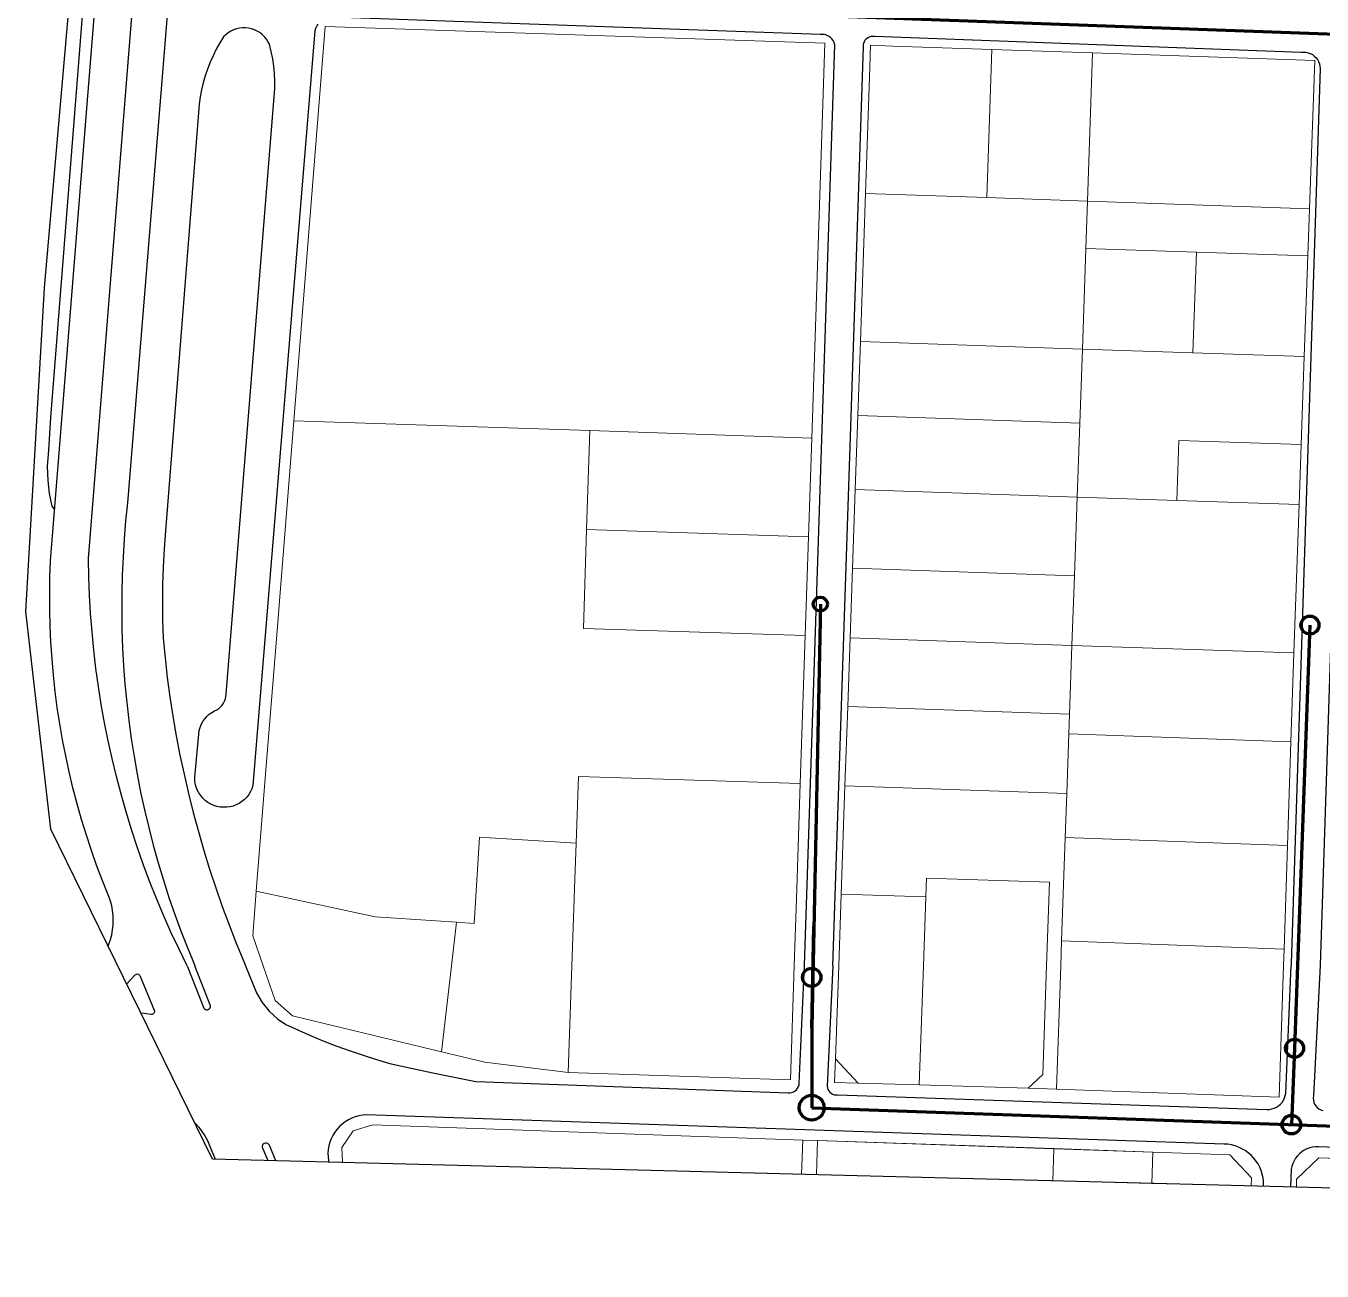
# Model space of a CAD drawing. Header units: inches. Extents: x -47590 to -46630, y -3759365 to -3758308.
# Drawn here: x -47590.4 to -47314.9, y -3759365.1 to -3759100.4 of the extents above; entities that cross this region are included whole.
import ezdxf

# ---------------------------------------------------------------- set-up
doc = ezdxf.new("R2010")
doc.units = ezdxf.units.IN
doc.header["$MEASUREMENT"] = 0
doc.layers.add('Area_Of_Interest', color=7, linetype='Continuous', true_color=0xf6210e)
doc.layers.add('curb_lines', color=7, linetype='Continuous', lineweight=30, true_color=0x0b8700)
doc.layers.add('Land_Parcels_Zoning', color=7, linetype='Continuous', lineweight=9, true_color=0xffffff)

msp = doc.modelspace()

# ---------------------------------------------------------------- linework, layer by layer
at = {"layer": 'Area_Of_Interest'}
msp.add_lwpolyline([(-46738.77, -3758972.33), (-46681.51, -3759081.97), (-46629.91, -3759365.08), (-47550.67, -3759341.26), (-47585.06, -3759271.15), (-47590.35, -3759224.85), (-47586.39, -3759156.05), (-47540.08, -3758625.56), (-47501.72, -3758466.81), (-47471.29, -3758308.06), (-47381.33, -3758329.23), (-46885.24, -3758764.47), (-46789.99, -3758874.27), (-46738.77, -3758972.33)], dxfattribs=at)
at = {"layer": 'curb_lines'}
for points in [[(-47584.23, -3759203.19), (-47584.81, -3759202.49), (-47585.32, -3759199.8), (-47585.6, -3759197.05), (-47585.79, -3759194.07), (-47585.5, -3759190.57), (-47585.03, -3759183.66), (-47577.5, -3759087.45)], [(-47584.23, -3759203.19), (-47584.81, -3759202.49), (-47585.32, -3759199.8), (-47585.6, -3759197.05), (-47585.79, -3759194.07), (-47585.5, -3759190.57), (-47585.03, -3759183.66), (-47577.5, -3759087.45)], [(-47572.88, -3759295.98), (-47572.7, -3759295.56), (-47572.37, -3759294.59), (-47572.11, -3759293.59), (-47571.92, -3759292.57), (-47571.81, -3759291.55), (-47571.78, -3759290.52), (-47571.82, -3759289.48), (-47571.94, -3759288.46), (-47572.13, -3759287.44), (-47572.4, -3759286.45), (-47572.74, -3759285.47), (-47574.03, -3759282.24), (-47575.26, -3759278.99), (-47576.42, -3759275.71), (-47577.5, -3759272.41), (-47578.52, -3759269.08), (-47579.47, -3759265.73), (-47580.35, -3759262.37), (-47581.16, -3759258.98), (-47581.89, -3759255.58), (-47582.56, -3759252.17), (-47583.15, -3759248.74), (-47583.68, -3759245.3), (-47584.13, -3759241.85), (-47584.5, -3759238.4), (-47584.81, -3759234.93), (-47585.04, -3759231.46), (-47585.2, -3759227.99), (-47585.29, -3759224.51), (-47585.3, -3759221.03), (-47585.24, -3759217.55), (-47585.11, -3759214.08), (-47575.48, -3759094.09)], [(-47572.88, -3759295.98), (-47572.7, -3759295.56), (-47572.37, -3759294.59), (-47572.11, -3759293.59), (-47571.92, -3759292.57), (-47571.81, -3759291.55), (-47571.78, -3759290.52), (-47571.82, -3759289.48), (-47571.94, -3759288.46), (-47572.13, -3759287.44), (-47572.4, -3759286.45), (-47572.74, -3759285.47), (-47574.03, -3759282.24), (-47575.26, -3759278.99), (-47576.42, -3759275.71), (-47577.5, -3759272.41), (-47578.52, -3759269.08), (-47579.47, -3759265.73), (-47580.35, -3759262.37), (-47581.16, -3759258.98), (-47581.89, -3759255.58), (-47582.56, -3759252.17), (-47583.15, -3759248.74), (-47583.68, -3759245.3), (-47584.13, -3759241.85), (-47584.5, -3759238.4), (-47584.81, -3759234.93), (-47585.04, -3759231.46), (-47585.2, -3759227.99), (-47585.29, -3759224.51), (-47585.3, -3759221.03), (-47585.24, -3759217.55), (-47585.11, -3759214.08), (-47575.48, -3759094.09)], [(-47556.1, -3759300.16), (-47556.15, -3759300.03), (-47557.87, -3759296.54), (-47559.53, -3759293.01), (-47561.11, -3759289.44), (-47562.62, -3759285.85), (-47564.06, -3759282.22), (-47565.42, -3759278.57), (-47566.72, -3759274.89), (-47567.93, -3759271.18), (-47569.08, -3759267.46), (-47570.14, -3759263.71), (-47571.14, -3759259.93), (-47572.05, -3759256.14), (-47572.89, -3759252.34), (-47573.65, -3759248.51), (-47574.34, -3759244.67), (-47574.95, -3759240.82), (-47575.48, -3759236.96), (-47575.93, -3759233.08), (-47576.31, -3759229.2), (-47576.6, -3759225.31), (-47576.82, -3759221.42), (-47576.96, -3759217.52), (-47577.03, -3759213.62), (-47567.59, -3759094.76)], [(-47556.1, -3759300.16), (-47556.15, -3759300.03), (-47557.87, -3759296.54), (-47559.53, -3759293.01), (-47561.11, -3759289.44), (-47562.62, -3759285.85), (-47564.06, -3759282.22), (-47565.42, -3759278.57), (-47566.72, -3759274.89), (-47567.93, -3759271.18), (-47569.08, -3759267.46), (-47570.14, -3759263.71), (-47571.14, -3759259.93), (-47572.05, -3759256.14), (-47572.89, -3759252.34), (-47573.65, -3759248.51), (-47574.34, -3759244.67), (-47574.95, -3759240.82), (-47575.48, -3759236.96), (-47575.93, -3759233.08), (-47576.31, -3759229.2), (-47576.6, -3759225.31), (-47576.82, -3759221.42), (-47576.96, -3759217.52), (-47577.03, -3759213.62), (-47567.59, -3759094.76)], [(-47560.14, -3759095.49), (-47568.76, -3759201.76), (-47569.16, -3759205.61), (-47569.48, -3759209.46), (-47569.72, -3759213.31), (-47569.89, -3759217.17), (-47569.98, -3759221.04), (-47570, -3759224.9), (-47569.94, -3759228.77), (-47569.8, -3759232.63), (-47569.59, -3759236.49), (-47569.3, -3759240.34), (-47568.93, -3759244.19), (-47568.49, -3759248.03), (-47567.97, -3759251.86), (-47567.38, -3759255.67), (-47566.71, -3759259.48), (-47565.97, -3759263.27), (-47565.15, -3759267.05), (-47564.26, -3759270.81), (-47563.3, -3759274.55), (-47562.26, -3759278.27), (-47561.14, -3759281.97), (-47559.96, -3759285.65), (-47558.7, -3759289.3), (-47557.37, -3759292.93), (-47555.97, -3759296.53), (-47554.49, -3759300.12)], [(-47560.14, -3759095.49), (-47568.76, -3759201.76), (-47569.16, -3759205.61), (-47569.48, -3759209.46), (-47569.72, -3759213.31), (-47569.89, -3759217.17), (-47569.98, -3759221.04), (-47570, -3759224.9), (-47569.94, -3759228.77), (-47569.8, -3759232.63), (-47569.59, -3759236.49), (-47569.3, -3759240.34), (-47568.93, -3759244.19), (-47568.49, -3759248.03), (-47567.97, -3759251.86), (-47567.38, -3759255.67), (-47566.71, -3759259.48), (-47565.97, -3759263.27), (-47565.15, -3759267.05), (-47564.26, -3759270.81), (-47563.3, -3759274.55), (-47562.26, -3759278.27), (-47561.14, -3759281.97), (-47559.96, -3759285.65), (-47558.7, -3759289.3), (-47557.37, -3759292.93), (-47555.97, -3759296.53), (-47554.49, -3759300.12)], [(-47424.93, -3759300.1), (-47418.44, -3759104.39), (-47418.58, -3759103.95), (-47418.79, -3759103.53), (-47419.07, -3759103.16), (-47419.4, -3759102.84), (-47419.78, -3759102.57), (-47420.21, -3759102.37), (-47420.65, -3759102.25), (-47421.12, -3759102.2), (-47421.58, -3759102.23), (-47525.1, -3759098.51)], [(-47424.93, -3759300.1), (-47418.44, -3759104.39), (-47418.58, -3759103.95), (-47418.79, -3759103.53), (-47419.07, -3759103.16), (-47419.4, -3759102.84), (-47419.78, -3759102.57), (-47420.21, -3759102.37), (-47420.65, -3759102.25), (-47421.12, -3759102.2), (-47421.58, -3759102.23), (-47525.1, -3759098.51)], [(-47528.29, -3759100.06), (-47528.57, -3759100.5), (-47528.79, -3759100.98), (-47528.94, -3759101.48), (-47542.1, -3759261.87), (-47542.33, -3759262.54), (-47542.62, -3759263.17), (-47542.99, -3759263.77), (-47543.41, -3759264.33), (-47543.9, -3759264.83), (-47544.44, -3759265.28), (-47545.03, -3759265.66), (-47545.65, -3759265.98), (-47546.31, -3759266.22), (-47546.99, -3759266.39), (-47547.69, -3759266.49), (-47548.39, -3759266.5), (-47549.09, -3759266.44), (-47549.77, -3759266.31), (-47550.44, -3759266.09), (-47551.08, -3759265.81), (-47551.68, -3759265.45), (-47552.25, -3759265.03), (-47552.76, -3759264.55), (-47553.21, -3759264.02), (-47553.6, -3759263.43), (-47553.93, -3759262.81), (-47554.18, -3759262.16), (-47554.36, -3759261.48), (-47554.47, -3759260.79), (-47554.49, -3759260.09), (-47553.53, -3759250.18), (-47553.34, -3759249.52), (-47553.08, -3759248.88), (-47552.76, -3759248.28), (-47552.36, -3759247.71), (-47551.91, -3759247.19), (-47551.41, -3759246.72), (-47550.86, -3759246.31), (-47550.26, -3759245.97), (-47549.8, -3759245.75), (-47549.37, -3759245.48), (-47548.98, -3759245.16), (-47548.64, -3759244.78), (-47548.35, -3759244.37), (-47548.12, -3759243.91), (-47547.95, -3759243.44), (-47547.84, -3759242.94), (-47547.8, -3759242.43), (-47537.43, -3759113.71), (-47537.44, -3759112.13), (-47537.52, -3759110.55), (-47537.68, -3759108.97), (-47537.91, -3759107.4), (-47538.23, -3759105.85), (-47538.61, -3759104.31), (-47538.91, -3759103.73), (-47539.26, -3759103.19), (-47539.67, -3759102.69), (-47540.14, -3759102.23), (-47540.65, -3759101.83), (-47541.21, -3759101.49), (-47541.8, -3759101.22), (-47542.41, -3759101.01), (-47543.05, -3759100.87), (-47543.7, -3759100.8), (-47544.35, -3759100.8), (-47544.99, -3759100.87), (-47545.63, -3759101.02), (-47546.24, -3759101.23), (-47546.83, -3759101.52), (-47547.38, -3759101.86), (-47547.89, -3759102.27), (-47548.35, -3759102.72), (-47549.16, -3759104.03), (-47549.9, -3759105.36), (-47550.59, -3759106.73), (-47551.21, -3759108.13), (-47551.76, -3759109.56), (-47552.25, -3759111.01), (-47552.67, -3759112.49), (-47553.03, -3759113.98), (-47553.32, -3759115.48), (-47553.53, -3759117), (-47560.7, -3759207.76), (-47560.98, -3759211.55), (-47561.18, -3759215.35), (-47561.31, -3759219.15), (-47561.35, -3759222.95), (-47561.32, -3759226.75), (-47561.2, -3759230.55), (-47560.79, -3759234.72), (-47560.31, -3759238.87), (-47559.75, -3759243.02), (-47559.12, -3759247.15), (-47558.41, -3759251.27), (-47557.62, -3759255.38), (-47556.75, -3759259.48), (-47555.82, -3759263.55), (-47554.8, -3759267.61), (-47553.71, -3759271.65), (-47552.55, -3759275.67), (-47551.32, -3759279.66), (-47550.01, -3759283.64), (-47548.62, -3759287.59), (-47547.17, -3759291.51), (-47545.64, -3759295.4), (-47544.04, -3759299.27), (-47543.68, -3759300.16)], [(-47528.29, -3759100.06), (-47528.57, -3759100.5), (-47528.79, -3759100.98), (-47528.94, -3759101.48), (-47542.1, -3759261.87), (-47542.33, -3759262.54), (-47542.62, -3759263.17), (-47542.99, -3759263.77), (-47543.41, -3759264.33), (-47543.9, -3759264.83), (-47544.44, -3759265.28), (-47545.03, -3759265.66), (-47545.65, -3759265.98), (-47546.31, -3759266.22), (-47546.99, -3759266.39), (-47547.69, -3759266.49), (-47548.39, -3759266.5), (-47549.09, -3759266.44), (-47549.77, -3759266.31), (-47550.44, -3759266.09), (-47551.08, -3759265.81), (-47551.68, -3759265.45), (-47552.25, -3759265.03), (-47552.76, -3759264.55), (-47553.21, -3759264.02), (-47553.6, -3759263.43), (-47553.93, -3759262.81), (-47554.18, -3759262.16), (-47554.36, -3759261.48), (-47554.47, -3759260.79), (-47554.49, -3759260.09), (-47553.53, -3759250.18), (-47553.34, -3759249.52), (-47553.08, -3759248.88), (-47552.76, -3759248.28), (-47552.36, -3759247.71), (-47551.91, -3759247.19), (-47551.41, -3759246.72), (-47550.86, -3759246.31), (-47550.26, -3759245.97), (-47549.8, -3759245.75), (-47549.37, -3759245.48), (-47548.98, -3759245.16), (-47548.64, -3759244.78), (-47548.35, -3759244.37), (-47548.12, -3759243.91), (-47547.95, -3759243.44), (-47547.84, -3759242.94), (-47547.8, -3759242.43), (-47537.43, -3759113.71), (-47537.44, -3759112.13), (-47537.52, -3759110.55), (-47537.68, -3759108.97), (-47537.91, -3759107.4), (-47538.23, -3759105.85), (-47538.61, -3759104.31), (-47538.91, -3759103.73), (-47539.26, -3759103.19), (-47539.67, -3759102.69), (-47540.14, -3759102.23), (-47540.65, -3759101.83), (-47541.21, -3759101.49), (-47541.8, -3759101.22), (-47542.41, -3759101.01), (-47543.05, -3759100.87), (-47543.7, -3759100.8), (-47544.35, -3759100.8), (-47544.99, -3759100.87), (-47545.63, -3759101.02), (-47546.24, -3759101.23), (-47546.83, -3759101.52), (-47547.38, -3759101.86), (-47547.89, -3759102.27), (-47548.35, -3759102.72), (-47549.16, -3759104.03), (-47549.9, -3759105.36), (-47550.59, -3759106.73), (-47551.21, -3759108.13), (-47551.76, -3759109.56), (-47552.25, -3759111.01), (-47552.67, -3759112.49), (-47553.03, -3759113.98), (-47553.32, -3759115.48), (-47553.53, -3759117), (-47560.7, -3759207.76), (-47560.98, -3759211.55), (-47561.18, -3759215.35), (-47561.31, -3759219.15), (-47561.35, -3759222.95), (-47561.32, -3759226.75), (-47561.2, -3759230.55), (-47560.79, -3759234.72), (-47560.31, -3759238.87), (-47559.75, -3759243.02), (-47559.12, -3759247.15), (-47558.41, -3759251.27), (-47557.62, -3759255.38), (-47556.75, -3759259.48), (-47555.82, -3759263.55), (-47554.8, -3759267.61), (-47553.71, -3759271.65), (-47552.55, -3759275.67), (-47551.32, -3759279.66), (-47550.01, -3759283.64), (-47548.62, -3759287.59), (-47547.17, -3759291.51), (-47545.64, -3759295.4), (-47544.04, -3759299.27), (-47543.68, -3759300.16)], [(-47418.9, -3759300.16), (-47412.36, -3759104.82), (-47412.37, -3759104.44), (-47412.31, -3759104.06), (-47412.17, -3759103.7), (-47411.97, -3759103.37), (-47411.71, -3759103.09), (-47411.4, -3759102.86), (-47411.06, -3759102.69), (-47410.68, -3759102.59), (-47410.3, -3759102.57), (-47409.92, -3759102.61), (-47319.36, -3759106), (-47318.86, -3759105.96), (-47318.36, -3759105.99), (-47317.87, -3759106.1), (-47317.4, -3759106.27), (-47316.96, -3759106.51), (-47316.55, -3759106.81), (-47316.19, -3759107.16), (-47315.89, -3759107.56), (-47315.65, -3759108), (-47315.47, -3759108.47), (-47315.36, -3759108.96), (-47315.32, -3759109.46), (-47321.47, -3759299.71), (-47321.49, -3759300.15)], [(-47418.9, -3759300.16), (-47412.36, -3759104.82), (-47412.37, -3759104.44), (-47412.31, -3759104.06), (-47412.17, -3759103.7), (-47411.97, -3759103.37), (-47411.71, -3759103.09), (-47411.4, -3759102.86), (-47411.06, -3759102.69), (-47410.68, -3759102.59), (-47410.3, -3759102.57), (-47409.92, -3759102.61), (-47319.36, -3759106), (-47318.86, -3759105.96), (-47318.36, -3759105.99), (-47317.87, -3759106.1), (-47317.4, -3759106.27), (-47316.96, -3759106.51), (-47316.55, -3759106.81), (-47316.19, -3759107.16), (-47315.89, -3759107.56), (-47315.65, -3759108), (-47315.47, -3759108.47), (-47315.36, -3759108.96), (-47315.32, -3759109.46), (-47321.47, -3759299.71), (-47321.49, -3759300.15)], [(-47309.07, -3759108.49), (-47315.3, -3759300.1)], [(-47309.07, -3759108.49), (-47315.3, -3759300.1)], [(-47556.1, -3759300.16), (-47552.56, -3759309.18), (-47552.4, -3759309.36), (-47552.21, -3759309.47), (-47551.98, -3759309.53), (-47551.75, -3759309.51), (-47551.53, -3759309.43), (-47551.35, -3759309.29), (-47551.22, -3759309.11), (-47551.14, -3759308.89), (-47551.13, -3759308.66), (-47554.47, -3759300.16)], [(-47556.1, -3759300.16), (-47552.56, -3759309.18), (-47552.4, -3759309.36), (-47552.21, -3759309.47), (-47551.98, -3759309.53), (-47551.75, -3759309.51), (-47551.53, -3759309.43), (-47551.35, -3759309.29), (-47551.22, -3759309.11), (-47551.14, -3759308.89), (-47551.13, -3759308.66), (-47554.47, -3759300.16)], [(-47543.68, -3759300.16), (-47541.33, -3759305.94), (-47540.13, -3759307.98), (-47538.65, -3759309.82), (-47536.92, -3759311.43), (-47535.15, -3759312.66), (-47532.46, -3759313.89), (-47529.75, -3759315.07), (-47527.01, -3759316.19), (-47524.25, -3759317.25), (-47521.47, -3759318.25), (-47518.67, -3759319.2), (-47515.85, -3759320.09), (-47513.01, -3759320.92), (-47508.47, -3759321.96), (-47503.91, -3759322.95), (-47499.35, -3759323.89), (-47494.77, -3759324.77), (-47428.4, -3759327.19), (-47428, -3759327.2), (-47427.62, -3759327.13), (-47427.24, -3759326.99), (-47426.9, -3759326.79), (-47426.61, -3759326.53), (-47426.36, -3759326.22), (-47426.17, -3759325.87), (-47426.05, -3759325.5), (-47426, -3759325.1), (-47424.93, -3759300.16)], [(-47543.68, -3759300.16), (-47541.33, -3759305.94), (-47540.13, -3759307.98), (-47538.65, -3759309.82), (-47536.92, -3759311.43), (-47535.15, -3759312.66), (-47532.46, -3759313.89), (-47529.75, -3759315.07), (-47527.01, -3759316.19), (-47524.25, -3759317.25), (-47521.47, -3759318.25), (-47518.67, -3759319.2), (-47515.85, -3759320.09), (-47513.01, -3759320.92), (-47508.47, -3759321.96), (-47503.91, -3759322.95), (-47499.35, -3759323.89), (-47494.77, -3759324.77), (-47428.4, -3759327.19), (-47428, -3759327.2), (-47427.62, -3759327.13), (-47427.24, -3759326.99), (-47426.9, -3759326.79), (-47426.61, -3759326.53), (-47426.36, -3759326.22), (-47426.17, -3759325.87), (-47426.05, -3759325.5), (-47426, -3759325.1), (-47424.93, -3759300.16)], [(-47418.9, -3759300.19), (-47420.07, -3759325.77), (-47420.03, -3759326.12), (-47419.91, -3759326.46), (-47419.75, -3759326.77), (-47419.52, -3759327.05), (-47419.25, -3759327.28), (-47418.95, -3759327.46), (-47418.62, -3759327.58), (-47418.27, -3759327.64), (-47417.91, -3759327.63), (-47326.66, -3759330.71), (-47326.13, -3759330.7), (-47325.6, -3759330.62), (-47325.09, -3759330.47), (-47324.61, -3759330.25), (-47324.16, -3759329.96), (-47323.75, -3759329.61), (-47323.4, -3759329.21), (-47323.11, -3759328.77), (-47322.88, -3759328.28), (-47322.73, -3759327.77), (-47322.64, -3759327.25), (-47321.49, -3759300.15)], [(-47418.9, -3759300.19), (-47420.07, -3759325.77), (-47420.03, -3759326.12), (-47419.91, -3759326.46), (-47419.75, -3759326.77), (-47419.52, -3759327.05), (-47419.25, -3759327.28), (-47418.95, -3759327.46), (-47418.62, -3759327.58), (-47418.27, -3759327.64), (-47417.91, -3759327.63), (-47326.66, -3759330.71), (-47326.13, -3759330.7), (-47325.6, -3759330.62), (-47325.09, -3759330.47), (-47324.61, -3759330.25), (-47324.16, -3759329.96), (-47323.75, -3759329.61), (-47323.4, -3759329.21), (-47323.11, -3759328.77), (-47322.88, -3759328.28), (-47322.73, -3759327.77), (-47322.64, -3759327.25), (-47321.49, -3759300.15)], [(-47315.3, -3759300.15), (-47316.74, -3759327.82), (-47316.79, -3759328.27), (-47316.76, -3759328.72), (-47316.66, -3759329.17), (-47316.48, -3759329.59), (-47316.24, -3759329.97), (-47315.93, -3759330.31), (-47315.57, -3759330.59), (-47315.17, -3759330.8), (-47314.74, -3759330.95)], [(-47315.3, -3759300.15), (-47316.74, -3759327.82), (-47316.79, -3759328.27), (-47316.76, -3759328.72), (-47316.66, -3759329.17), (-47316.48, -3759329.59), (-47316.24, -3759329.97), (-47315.93, -3759330.31), (-47315.57, -3759330.59), (-47315.17, -3759330.8), (-47314.74, -3759330.95)], [(-47568.92, -3759304.05), (-47567.12, -3759302.12), (-47566.98, -3759302), (-47566.81, -3759301.93), (-47566.62, -3759301.92), (-47566.44, -3759301.97), (-47566.29, -3759302.08), (-47566.17, -3759302.22), (-47563.11, -3759309.65), (-47563.05, -3759309.83), (-47563.05, -3759310.02), (-47563.11, -3759310.2), (-47563.22, -3759310.35), (-47563.37, -3759310.46), (-47563.55, -3759310.52), (-47563.74, -3759310.53), (-47565.89, -3759310.22)], [(-47568.92, -3759304.05), (-47567.12, -3759302.12), (-47566.98, -3759302), (-47566.81, -3759301.93), (-47566.62, -3759301.92), (-47566.44, -3759301.97), (-47566.29, -3759302.08), (-47566.17, -3759302.22), (-47563.11, -3759309.65), (-47563.05, -3759309.83), (-47563.05, -3759310.02), (-47563.11, -3759310.2), (-47563.22, -3759310.35), (-47563.37, -3759310.46), (-47563.55, -3759310.52), (-47563.74, -3759310.53), (-47565.89, -3759310.22)], [(-47327.35, -3759347.04), (-47327.34, -3759346.85), (-47327.36, -3759346.06), (-47327.45, -3759345.27), (-47327.61, -3759344.49), (-47327.85, -3759343.73), (-47328.15, -3759343), (-47328.52, -3759342.3), (-47328.96, -3759341.64), (-47329.45, -3759341.01), (-47330, -3759340.44), (-47330.6, -3759339.92), (-47331.24, -3759339.46), (-47331.93, -3759339.06), (-47332.64, -3759338.72), (-47333.39, -3759338.45), (-47334.16, -3759338.25), (-47334.94, -3759338.13), (-47335.73, -3759338.07), (-47518.07, -3759331.88), (-47518.86, -3759331.95), (-47519.63, -3759332.09), (-47520.39, -3759332.3), (-47521.12, -3759332.58), (-47521.83, -3759332.93), (-47522.5, -3759333.35), (-47523.13, -3759333.82), (-47523.71, -3759334.35), (-47524.24, -3759334.93), (-47524.71, -3759335.56), (-47525.12, -3759336.23), (-47525.47, -3759336.94), (-47525.75, -3759337.68), (-47525.96, -3759338.43), (-47526.09, -3759339.21), (-47526.16, -3759339.99), (-47526.15, -3759340.78), (-47526.07, -3759341.56), (-47526, -3759341.9)], [(-47327.35, -3759347.04), (-47327.34, -3759346.85), (-47327.36, -3759346.06), (-47327.45, -3759345.27), (-47327.61, -3759344.49), (-47327.85, -3759343.73), (-47328.15, -3759343), (-47328.52, -3759342.3), (-47328.96, -3759341.64), (-47329.45, -3759341.01), (-47330, -3759340.44), (-47330.6, -3759339.92), (-47331.24, -3759339.46), (-47331.93, -3759339.06), (-47332.64, -3759338.72), (-47333.39, -3759338.45), (-47334.16, -3759338.25), (-47334.94, -3759338.13), (-47335.73, -3759338.07), (-47518.07, -3759331.88), (-47518.86, -3759331.95), (-47519.63, -3759332.09), (-47520.39, -3759332.3), (-47521.12, -3759332.58), (-47521.83, -3759332.93), (-47522.5, -3759333.35), (-47523.13, -3759333.82), (-47523.71, -3759334.35), (-47524.24, -3759334.93), (-47524.71, -3759335.56), (-47525.12, -3759336.23), (-47525.47, -3759336.94), (-47525.75, -3759337.68), (-47525.96, -3759338.43), (-47526.09, -3759339.21), (-47526.16, -3759339.99), (-47526.15, -3759340.78), (-47526.07, -3759341.56), (-47526, -3759341.9)], [(-47554.44, -3759333.57), (-47554.37, -3759333.64), (-47553.63, -3759334.49), (-47552.95, -3759335.39), (-47552.34, -3759336.34), (-47551.8, -3759337.33), (-47551.33, -3759338.35), (-47550.12, -3759341.28)], [(-47554.44, -3759333.57), (-47554.37, -3759333.64), (-47553.63, -3759334.49), (-47552.95, -3759335.39), (-47552.34, -3759336.34), (-47551.8, -3759337.33), (-47551.33, -3759338.35), (-47550.12, -3759341.28)], [(-47538.62, -3759338.28), (-47538.77, -3759338.08), (-47538.97, -3759337.93), (-47539.21, -3759337.85), (-47539.46, -3759337.85), (-47539.7, -3759337.93), (-47539.91, -3759338.07), (-47540.06, -3759338.27), (-47540.14, -3759338.51), (-47540.14, -3759338.76), (-47540.07, -3759339), (-47539.92, -3759339.21), (-47538.96, -3759341.57)], [(-47538.62, -3759338.28), (-47538.77, -3759338.08), (-47538.97, -3759337.93), (-47539.21, -3759337.85), (-47539.46, -3759337.85), (-47539.7, -3759337.93), (-47539.91, -3759338.07), (-47540.06, -3759338.27), (-47540.14, -3759338.51), (-47540.14, -3759338.76), (-47540.07, -3759339), (-47539.92, -3759339.21), (-47538.96, -3759341.57)], [(-47537.26, -3759341.61), (-47538.62, -3759338.28)], [(-47537.26, -3759341.61), (-47538.62, -3759338.28)], [(-47238.37, -3759341.67), (-47315.65, -3759338.65), (-47316.28, -3759338.66), (-47316.91, -3759338.74), (-47317.52, -3759338.9), (-47318.12, -3759339.12), (-47318.68, -3759339.4), (-47319.21, -3759339.75), (-47319.7, -3759340.15), (-47320.14, -3759340.6), (-47320.53, -3759341.1), (-47320.86, -3759341.64), (-47321.13, -3759342.21), (-47321.34, -3759342.81), (-47321.47, -3759343.43), (-47321.62, -3759347.19)], [(-47238.37, -3759341.67), (-47315.65, -3759338.65), (-47316.28, -3759338.66), (-47316.91, -3759338.74), (-47317.52, -3759338.9), (-47318.12, -3759339.12), (-47318.68, -3759339.4), (-47319.21, -3759339.75), (-47319.7, -3759340.15), (-47320.14, -3759340.6), (-47320.53, -3759341.1), (-47320.86, -3759341.64), (-47321.13, -3759342.21), (-47321.34, -3759342.81), (-47321.47, -3759343.43), (-47321.62, -3759347.19)]]:
    msp.add_lwpolyline(points, dxfattribs=at)
at = {"layer": 'Land_Parcels_Zoning', "lineweight": 100}
for p, q in [((-47415.6, -3759098.43), (-46794.29, -3759120.88)), ((-47421.53, -3759223.31), (-47423.36, -3759313.3)), ((-47317.48, -3759227.76), (-47320.75, -3759317.71)), ((-47423.36, -3759313.3), (-47422.92, -3759291.74)), ((-47423.36, -3759313.3), (-47423.36, -3759330.34)), ((-47320.75, -3759317.71), (-47321.42, -3759333.95)), ((-47423.36, -3759330.34), (-46845.51, -3759350.79))]:
    msp.add_line(p, q, dxfattribs=at)
at = {"layer": 'Land_Parcels_Zoning'}
for p, q in [((-47526.73, -3759100.55), (-47533.41, -3759184.32)), ((-47420.57, -3759104.09), (-47526.73, -3759100.55)), ((-47423.35, -3759188.02), (-47420.57, -3759104.09)), ((-47410.84, -3759104.52), (-47411.01, -3759109.23)), ((-47406.13, -3759104.68), (-47410.84, -3759104.52)), ((-47385.05, -3759105.4), (-47406.13, -3759104.68)), ((-47363.66, -3759106.14), (-47385.05, -3759105.4)), ((-47316.47, -3759107.76), (-47363.66, -3759106.14)), ((-47411.01, -3759109.23), (-47411.94, -3759135.99)), ((-47317.58, -3759139.26), (-47316.47, -3759107.76)), ((-47411.94, -3759135.99), (-47413.02, -3759167.47)), ((-47317.93, -3759149.29), (-47317.58, -3759139.26)), ((-47318.68, -3759170.69), (-47317.93, -3759149.29)), ((-47413.02, -3759167.47), (-47413.56, -3759183.21)), ((-47319.34, -3759189.41), (-47318.68, -3759170.69)), ((-47533.41, -3759184.32), (-47536.75, -3759226.21)), ((-47413.56, -3759183.21), (-47414.11, -3759198.95)), ((-47424.05, -3759209), (-47423.35, -3759188.02)), ((-47319.79, -3759202.16), (-47319.34, -3759189.41)), ((-47414.11, -3759198.95), (-47414.69, -3759215.64)), ((-47320.9, -3759233.63), (-47319.79, -3759202.16)), ((-47424.75, -3759229.99), (-47424.05, -3759209)), ((-47414.69, -3759215.64), (-47415.2, -3759230.44)), ((-47536.76, -3759226.36), (-47539.31, -3759257.68)), ((-47536.75, -3759226.21), (-47536.76, -3759226.36)), ((-47425.8, -3759261.46), (-47424.75, -3759229.99)), ((-47415.2, -3759230.44), (-47415.71, -3759245.07)), ((-47321.52, -3759252.55), (-47320.9, -3759233.63)), ((-47415.71, -3759245.07), (-47416.29, -3759261.91)), ((-47322.25, -3759274.59), (-47321.52, -3759252.55)), ((-47539.31, -3759257.68), (-47541.4, -3759284.35)), ((-47426.54, -3759283.81), (-47425.8, -3759261.46)), ((-47416.29, -3759261.91), (-47417.1, -3759284.98)), ((-47322.99, -3759296.64), (-47322.25, -3759274.59)), ((-47427.08, -3759300.16), (-47426.54, -3759283.81)), ((-47541.4, -3759284.35), (-47542.15, -3759293.8)), ((-47417.1, -3759284.98), (-47417.63, -3759300.16)), ((-47323.11, -3759300.15), (-47322.99, -3759296.64)), ((-47427.89, -3759324.41), (-47427.08, -3759300.16)), ((-47417.63, -3759300.16), (-47418.32, -3759319.97)), ((-47324.04, -3759328.13), (-47323.11, -3759300.15)), ((-47418.32, -3759319.97), (-47418.49, -3759324.97)), ((-47475.1, -3759322.85), (-47475.1, -3759322.85)), ((-47475.1, -3759322.85), (-47427.89, -3759324.41)), ((-47418.49, -3759324.97), (-47413.49, -3759325.12)), ((-47413.49, -3759325.12), (-47400.5, -3759325.51)), ((-47400.5, -3759325.51), (-47377.37, -3759326.2)), ((-47377.37, -3759326.2), (-47371.37, -3759326.38)), ((-47371.37, -3759326.38), (-47324.04, -3759328.13)), ((-47425.26, -3759337.22), (-47516.66, -3759333.99)), ((-47422.12, -3759337.33), (-47425.26, -3759337.22)), ((-47371.88, -3759339.05), (-47422.12, -3759337.33)), ((-47350.84, -3759339.81), (-47371.88, -3759339.05)), ((-47334.49, -3759340.37), (-47350.84, -3759339.81)), ((-47295.31, -3759341.65), (-47315.56, -3759340.98))]:
    msp.add_line(p, q, dxfattribs=at)
for points in [[(-47423.35, -3759188.02), (-47470.55, -3759186.43), (-47533.41, -3759184.32), (-47526.73, -3759100.55), (-47420.57, -3759104.09)], [(-47423.35, -3759188.02), (-47470.55, -3759186.43), (-47533.41, -3759184.32), (-47526.73, -3759100.55), (-47420.57, -3759104.09)], [(-47385.05, -3759105.4), (-47386.14, -3759136.89), (-47411.94, -3759135.99), (-47411.01, -3759109.23), (-47410.84, -3759104.52), (-47406.13, -3759104.68)], [(-47385.05, -3759105.4), (-47386.14, -3759136.89), (-47411.94, -3759135.99), (-47411.01, -3759109.23), (-47410.84, -3759104.52), (-47406.13, -3759104.68)], [(-47363.66, -3759106.14), (-47364.75, -3759137.63), (-47386.14, -3759136.89), (-47385.05, -3759105.4)], [(-47363.66, -3759106.14), (-47364.75, -3759137.63), (-47386.14, -3759136.89), (-47385.05, -3759105.4)], [(-47317.58, -3759139.26), (-47317.93, -3759149.29), (-47341.62, -3759148.49), (-47365.1, -3759147.7), (-47364.75, -3759137.63), (-47363.66, -3759106.14), (-47316.47, -3759107.76)], [(-47317.58, -3759139.26), (-47317.93, -3759149.29), (-47341.62, -3759148.49), (-47365.1, -3759147.7), (-47364.75, -3759137.63), (-47363.66, -3759106.14), (-47316.47, -3759107.76)], [(-47317.58, -3759139.26), (-47364.75, -3759137.63), (-47363.66, -3759106.14), (-47316.47, -3759107.76)], [(-47317.58, -3759139.26), (-47364.75, -3759137.63), (-47363.66, -3759106.14), (-47316.47, -3759107.76)], [(-47386.14, -3759136.89), (-47364.75, -3759137.63), (-47365.1, -3759147.7), (-47365.85, -3759169.11), (-47413.02, -3759167.47), (-47411.94, -3759135.99)], [(-47386.14, -3759136.89), (-47364.75, -3759137.63), (-47365.1, -3759147.7), (-47365.85, -3759169.11), (-47413.02, -3759167.47), (-47411.94, -3759135.99)], [(-47317.58, -3759139.26), (-47317.93, -3759149.29), (-47341.62, -3759148.49), (-47365.1, -3759147.7), (-47364.75, -3759137.63)], [(-47317.58, -3759139.26), (-47317.93, -3759149.29), (-47341.62, -3759148.49), (-47365.1, -3759147.7), (-47364.75, -3759137.63)], [(-47341.62, -3759148.49), (-47342.37, -3759169.9), (-47365.85, -3759169.11), (-47365.1, -3759147.7)], [(-47341.62, -3759148.49), (-47342.37, -3759169.9), (-47365.85, -3759169.11), (-47365.1, -3759147.7)], [(-47317.93, -3759149.29), (-47318.68, -3759170.69), (-47342.37, -3759169.9), (-47341.62, -3759148.49)], [(-47317.93, -3759149.29), (-47318.68, -3759170.69), (-47342.37, -3759169.9), (-47341.62, -3759148.49)], [(-47365.85, -3759169.11), (-47366.4, -3759184.85), (-47413.56, -3759183.21), (-47413.02, -3759167.47)], [(-47365.85, -3759169.11), (-47366.4, -3759184.85), (-47413.56, -3759183.21), (-47413.02, -3759167.47)], [(-47342.37, -3759169.9), (-47318.68, -3759170.69), (-47319.34, -3759189.41), (-47345.35, -3759188.53), (-47345.79, -3759201.29), (-47366.95, -3759200.58), (-47366.4, -3759184.85), (-47365.85, -3759169.11)], [(-47342.37, -3759169.9), (-47318.68, -3759170.69), (-47319.34, -3759189.41), (-47345.35, -3759188.53), (-47345.79, -3759201.29), (-47366.95, -3759200.58), (-47366.4, -3759184.85), (-47365.85, -3759169.11)], [(-47470.55, -3759186.43), (-47471.2, -3759207.45), (-47471.86, -3759228.46), (-47424.75, -3759229.99), (-47425.8, -3759261.46), (-47472.93, -3759259.93), (-47473.41, -3759274.09), (-47493.96, -3759272.85), (-47495.07, -3759291.19), (-47498.84, -3759290.94), (-47516.12, -3759289.8), (-47541.4, -3759284.35), (-47539.31, -3759257.68), (-47536.76, -3759226.36), (-47536.75, -3759226.21), (-47533.41, -3759184.32)], [(-47470.55, -3759186.43), (-47471.2, -3759207.45), (-47471.86, -3759228.46), (-47424.75, -3759229.99), (-47425.8, -3759261.46), (-47472.93, -3759259.93), (-47473.41, -3759274.09), (-47493.96, -3759272.85), (-47495.07, -3759291.19), (-47498.84, -3759290.94), (-47516.12, -3759289.8), (-47541.4, -3759284.35), (-47539.31, -3759257.68), (-47536.76, -3759226.36), (-47536.75, -3759226.21), (-47533.41, -3759184.32)], [(-47366.4, -3759184.85), (-47366.95, -3759200.58), (-47414.11, -3759198.95), (-47413.56, -3759183.21)], [(-47366.4, -3759184.85), (-47366.95, -3759200.58), (-47414.11, -3759198.95), (-47413.56, -3759183.21)], [(-47423.35, -3759188.02), (-47424.05, -3759209), (-47471.2, -3759207.45), (-47470.55, -3759186.43)], [(-47423.35, -3759188.02), (-47424.05, -3759209), (-47471.2, -3759207.45), (-47470.55, -3759186.43)], [(-47319.34, -3759189.41), (-47319.79, -3759202.16), (-47345.79, -3759201.29), (-47345.35, -3759188.53)], [(-47319.34, -3759189.41), (-47319.79, -3759202.16), (-47345.79, -3759201.29), (-47345.35, -3759188.53)], [(-47366.95, -3759200.58), (-47367.53, -3759217.27), (-47414.69, -3759215.64), (-47414.11, -3759198.95)], [(-47366.95, -3759200.58), (-47367.53, -3759217.27), (-47414.69, -3759215.64), (-47414.11, -3759198.95)], [(-47345.79, -3759201.29), (-47319.79, -3759202.16), (-47320.9, -3759233.63), (-47368.05, -3759232.07), (-47367.53, -3759217.27), (-47366.95, -3759200.58)], [(-47345.79, -3759201.29), (-47319.79, -3759202.16), (-47320.9, -3759233.63), (-47368.05, -3759232.07), (-47367.53, -3759217.27), (-47366.95, -3759200.58)], [(-47424.05, -3759209), (-47424.75, -3759229.99), (-47471.86, -3759228.46), (-47471.2, -3759207.45)], [(-47424.05, -3759209), (-47424.75, -3759229.99), (-47471.86, -3759228.46), (-47471.2, -3759207.45)], [(-47367.53, -3759217.27), (-47368.05, -3759232.07), (-47415.2, -3759230.44), (-47414.69, -3759215.64)], [(-47367.53, -3759217.27), (-47368.05, -3759232.07), (-47415.2, -3759230.44), (-47414.69, -3759215.64)], [(-47368.05, -3759232.07), (-47368.56, -3759246.71), (-47415.71, -3759245.07), (-47415.2, -3759230.44)], [(-47368.05, -3759232.07), (-47368.56, -3759246.71), (-47415.71, -3759245.07), (-47415.2, -3759230.44)], [(-47320.9, -3759233.63), (-47321.52, -3759252.55), (-47368.71, -3759250.85), (-47368.56, -3759246.71), (-47368.05, -3759232.07)], [(-47320.9, -3759233.63), (-47321.52, -3759252.55), (-47368.71, -3759250.85), (-47368.56, -3759246.71), (-47368.05, -3759232.07)], [(-47368.56, -3759246.71), (-47368.71, -3759250.85), (-47369.15, -3759263.55), (-47416.29, -3759261.91), (-47415.71, -3759245.07)], [(-47368.56, -3759246.71), (-47368.71, -3759250.85), (-47369.15, -3759263.55), (-47416.29, -3759261.91), (-47415.71, -3759245.07)], [(-47321.52, -3759252.55), (-47322.25, -3759274.59), (-47369.48, -3759272.88), (-47369.15, -3759263.55), (-47368.71, -3759250.85)], [(-47321.52, -3759252.55), (-47322.25, -3759274.59), (-47369.48, -3759272.88), (-47369.15, -3759263.55), (-47368.71, -3759250.85)], [(-47425.8, -3759261.46), (-47426.54, -3759283.81), (-47427.08, -3759300.16), (-47427.89, -3759324.41), (-47475.1, -3759322.85), (-47474.31, -3759300.16), (-47473.68, -3759281.75), (-47473.41, -3759274.09), (-47472.93, -3759259.93)], [(-47425.8, -3759261.46), (-47426.54, -3759283.81), (-47427.08, -3759300.16), (-47427.89, -3759324.41), (-47475.1, -3759322.85), (-47474.31, -3759300.16), (-47473.68, -3759281.75), (-47473.41, -3759274.09), (-47472.93, -3759259.93)], [(-47425.8, -3759261.46), (-47426.54, -3759283.81), (-47427.08, -3759300.16), (-47427.89, -3759324.41), (-47475.1, -3759322.85), (-47474.31, -3759300.16), (-47473.68, -3759281.75), (-47473.41, -3759274.09), (-47472.93, -3759259.93)], [(-47425.8, -3759261.46), (-47426.54, -3759283.81), (-47427.08, -3759300.16), (-47427.89, -3759324.41), (-47475.1, -3759322.85), (-47474.31, -3759300.16), (-47473.68, -3759281.75), (-47473.41, -3759274.09), (-47472.93, -3759259.93)], [(-47369.15, -3759263.55), (-47369.48, -3759272.88), (-47370.26, -3759294.91), (-47370.44, -3759300.16), (-47371.37, -3759326.38), (-47377.37, -3759326.2), (-47374.26, -3759323.29), (-47373.44, -3759300.16), (-47372.82, -3759282.43), (-47398.96, -3759281.53), (-47399.12, -3759285.54), (-47417.1, -3759284.98), (-47416.29, -3759261.91)], [(-47369.15, -3759263.55), (-47369.48, -3759272.88), (-47370.26, -3759294.91), (-47370.44, -3759300.16), (-47371.37, -3759326.38), (-47377.37, -3759326.2), (-47374.26, -3759323.29), (-47373.44, -3759300.16), (-47372.82, -3759282.43), (-47398.96, -3759281.53), (-47399.12, -3759285.54), (-47417.1, -3759284.98), (-47416.29, -3759261.91)], [(-47473.41, -3759274.09), (-47473.68, -3759281.75), (-47474.31, -3759300.16), (-47475.1, -3759322.85), (-47492.86, -3759320.65), (-47502.05, -3759318.45), (-47499.92, -3759300.16), (-47498.84, -3759290.94), (-47495.07, -3759291.19), (-47493.96, -3759272.85)], [(-47473.41, -3759274.09), (-47473.68, -3759281.75), (-47474.31, -3759300.16), (-47475.1, -3759322.85), (-47492.86, -3759320.65), (-47502.05, -3759318.45), (-47499.92, -3759300.16), (-47498.84, -3759290.94), (-47495.07, -3759291.19), (-47493.96, -3759272.85)], [(-47322.25, -3759274.59), (-47322.99, -3759296.64), (-47370.26, -3759294.91), (-47369.48, -3759272.88)], [(-47322.25, -3759274.59), (-47322.99, -3759296.64), (-47370.26, -3759294.91), (-47369.48, -3759272.88)], [(-47374.26, -3759323.29), (-47377.37, -3759326.2), (-47400.5, -3759325.51), (-47399.62, -3759300.16), (-47399.12, -3759285.54), (-47398.96, -3759281.53), (-47372.82, -3759282.43), (-47373.44, -3759300.16)], [(-47374.26, -3759323.29), (-47377.37, -3759326.2), (-47400.5, -3759325.51), (-47399.62, -3759300.16), (-47399.12, -3759285.54), (-47398.96, -3759281.53), (-47372.82, -3759282.43), (-47373.44, -3759300.16)], [(-47498.84, -3759290.94), (-47499.92, -3759300.16), (-47502.05, -3759318.45), (-47533.71, -3759310.85), (-47537.4, -3759307.59), (-47539.96, -3759300.16), (-47542.15, -3759293.8), (-47541.4, -3759284.35), (-47516.12, -3759289.8)], [(-47498.84, -3759290.94), (-47499.92, -3759300.16), (-47502.05, -3759318.45), (-47533.71, -3759310.85), (-47537.4, -3759307.59), (-47539.96, -3759300.16), (-47542.15, -3759293.8), (-47541.4, -3759284.35), (-47516.12, -3759289.8)], [(-47399.12, -3759285.54), (-47399.62, -3759300.16), (-47400.5, -3759325.51), (-47413.49, -3759325.12), (-47418.32, -3759319.97), (-47417.63, -3759300.16), (-47417.1, -3759284.98)], [(-47399.12, -3759285.54), (-47399.62, -3759300.16), (-47400.5, -3759325.51), (-47413.49, -3759325.12), (-47418.32, -3759319.97), (-47417.63, -3759300.16), (-47417.1, -3759284.98)], [(-47322.99, -3759296.64), (-47323.11, -3759300.15), (-47324.04, -3759328.13), (-47371.37, -3759326.38), (-47370.44, -3759300.16), (-47370.26, -3759294.91)], [(-47322.99, -3759296.64), (-47323.11, -3759300.15), (-47324.04, -3759328.13), (-47371.37, -3759326.38), (-47370.44, -3759300.16), (-47370.26, -3759294.91)], [(-47418.32, -3759319.97), (-47413.49, -3759325.12), (-47418.49, -3759324.97)], [(-47418.32, -3759319.97), (-47413.49, -3759325.12), (-47418.49, -3759324.97)], [(-47425.26, -3759337.22), (-47425.5, -3759344.5), (-47523.05, -3759341.98), (-47523.24, -3759338.81), (-47520.78, -3759335.26), (-47516.66, -3759333.99)], [(-47425.26, -3759337.22), (-47425.5, -3759344.5), (-47523.05, -3759341.98), (-47523.24, -3759338.81), (-47520.78, -3759335.26), (-47516.66, -3759333.99)], [(-47422.12, -3759337.33), (-47422.36, -3759344.58), (-47425.5, -3759344.5), (-47425.26, -3759337.22)], [(-47422.12, -3759337.33), (-47422.36, -3759344.58), (-47425.5, -3759344.5), (-47425.26, -3759337.22)], [(-47371.91, -3759339.1), (-47372.12, -3759345.88), (-47422.36, -3759344.58), (-47422.12, -3759337.33)], [(-47371.91, -3759339.1), (-47372.12, -3759345.88), (-47422.36, -3759344.58), (-47422.12, -3759337.33)], [(-47350.84, -3759339.81), (-47351.05, -3759346.43), (-47372.12, -3759345.88), (-47371.91, -3759339.1)], [(-47350.84, -3759339.81), (-47351.05, -3759346.43), (-47372.12, -3759345.88), (-47371.91, -3759339.1)], [(-47334.49, -3759340.37), (-47329.93, -3759345.25), (-47329.98, -3759346.97), (-47351.05, -3759346.43), (-47350.84, -3759339.81)], [(-47334.49, -3759340.37), (-47329.93, -3759345.25), (-47329.98, -3759346.97), (-47351.05, -3759346.43), (-47350.84, -3759339.81)], [(-47295.32, -3759341.69), (-47295.5, -3759347.86), (-47320.36, -3759347.22), (-47320.31, -3759345.56), (-47315.57, -3759341.01)], [(-47295.32, -3759341.69), (-47295.5, -3759347.86), (-47320.36, -3759347.22), (-47320.31, -3759345.56), (-47315.57, -3759341.01)]]:
    msp.add_lwpolyline(points, close=True, dxfattribs=at)
for points in [[(-47542.15, -3759293.8), (-47539.96, -3759300.16), (-47537.4, -3759307.59)], [(-47542.15, -3759293.8), (-47539.96, -3759300.16), (-47537.4, -3759307.59)], [(-47537.4, -3759307.59), (-47533.71, -3759310.85), (-47502.05, -3759318.45), (-47492.86, -3759320.65), (-47475.1, -3759322.85), (-47475.1, -3759322.85)], [(-47537.4, -3759307.59), (-47533.71, -3759310.85), (-47502.05, -3759318.45), (-47492.86, -3759320.65), (-47475.1, -3759322.85), (-47475.1, -3759322.85)]]:
    msp.add_lwpolyline(points, dxfattribs=at)
at = {"layer": 'Land_Parcels_Zoning', "lineweight": 100}
for centre, radius in [((-47421.53, -3759223.31), 1.5), ((-47317.48, -3759227.76), 1.91), ((-47423.36, -3759302.64), 1.94), ((-47320.75, -3759317.71), 1.91), ((-47423.36, -3759330.34), 2.64), ((-47321.42, -3759333.95), 1.98)]:
    msp.add_circle(centre, radius, dxfattribs=at)

doc.saveas('drawing.dxf')
